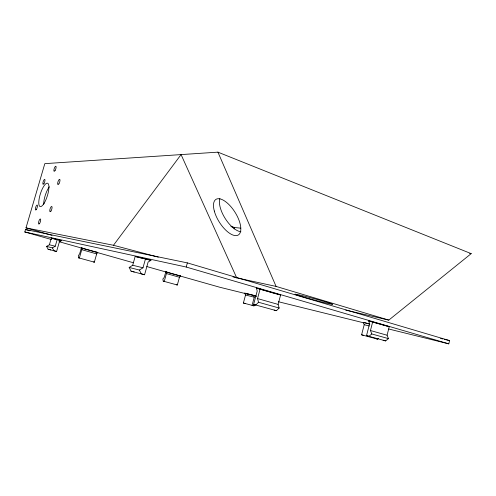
<?xml version="1.0" encoding="UTF-8"?>
<svg xmlns="http://www.w3.org/2000/svg" width="496" height="496" viewBox="0 0 496 496"><rect width="100%" height="100%" fill="white"/><g stroke="black" fill="none" stroke-linecap="round" stroke-linejoin="round"><path stroke-width="0.74" d="M388.703 329.003L448.781 343.852L449.593 340.603L187.358 262.886L25.519 229.518L24.8 231.973L51.584 239.562M387.078 335.228L389.248 326.703L368.571 320.869L369.619 323.566L366.519 335.643L385.634 340.913L388.449 338.619L387.078 335.228L370.462 330.522L372.682 321.861M363.729 335.401L361.603 334.812L364.2 324.706L363.283 322.375L369.867 324M278.107 304.395L280.618 294.953L256.426 288.114L257.213 291.003L253.611 304.408L276.427 310.694L279.167 308.035L278.107 304.395L257.542 298.573L260.121 288.963M245.272 303.527L243.381 303.006L245.539 295.015L244.689 293.136L253.413 295.281L254.268 297.197L252.073 305.35L253.983 305.871L255.564 304.749M234.137 229.003L234.546 227.509L240.709 228.16M24.8 231.973L186.211 267.034L187.358 262.886M165.794 271.845L164.244 277.413L162.874 279.043L163.215 281.127L177.314 285.002L179.453 277.264L180.575 275.968L165.794 271.845L167.524 272.267L166.42 273.587L164.244 281.399L163.215 281.127M131.037 271.138L144.572 274.753L148.118 262.068L150.964 260.288L135.172 256.451L132.692 265.255L129.177 267.449L131.037 271.138L134.255 272.025M129.177 267.449L139.395 270.047L142.984 267.79L145.533 258.714M94.333 262.161L96.689 253.902L97.737 252.47L81.35 247.901L79.645 253.847L78.362 255.645L78.504 257.808L94.333 262.161L93.44 261.919M81.35 247.901L82.789 248.236L81.753 249.686L79.36 258.038L78.504 257.808M49.389 244.776L51.317 238.111L61.616 240.653L59.34 241.967L56.587 251.497L48.093 249.228L46.568 246.4L49.389 244.776L55.254 246.221L57.232 239.407M52.006 235.34L25.997 227.881L44.82 163.643L217.93 152.148L471.2 253.636L388.796 320.106L345.724 310.099M25.997 227.881L113.466 245.272L181.071 154.597L236.728 277.878L276.086 286.415L388.796 320.106M257.542 298.573L258.534 302.262L255.818 304.99L253.611 304.408M388.449 338.619L371.789 333.957L368.974 336.307L366.519 335.643M361.603 334.812L377.617 339.134L378.584 338.353M46.568 246.4L52.384 247.882L55.254 246.221M469.675 253.468L471.2 253.636M138.372 257.374L148.794 259.656M57.127 239.667L61.616 240.653M147.225 259.464L150.964 260.288M96.236 252.123L97.737 252.47M276.836 294.078L280.618 294.953M440.572 338.421L442.823 338.966M444.329 339.326L449.593 340.603M178.796 275.534L180.575 275.968M389.248 326.703L368.571 320.869M132.692 265.255L142.984 267.79M255.855 296.007L244.689 293.136M369.749 324.124L363.283 322.375M250.53 294.847L219.74 287.234L146.822 266.563M252.03 295.219L256.537 296.329M278.312 301.711L363.921 322.877M245.539 295.015L254.268 297.197M364.2 324.706L369.328 325.99M113.466 245.272L158.292 257.133M232.99 276.886L236.728 277.878M274.17 310.093L276.427 310.694M176.26 284.716L177.314 285.002M383.141 340.244L385.634 340.913M243.381 303.006L253.983 305.871M48.093 249.228L50.697 249.941M56.587 251.497L53.94 250.765L52.384 247.882M144.572 274.753L141.286 273.848L139.395 270.047M375.472 338.545L377.617 339.134M258.534 302.262L279.167 308.035M81.753 249.686L96.689 253.902M166.42 273.587L179.453 277.264M51.317 238.111L55.633 239.339M59.024 241.676L133.43 262.768M25.519 229.518L29.983 230.789M253.413 295.281L255.948 296.007M135.172 256.451L137.733 257.188M186.211 267.034L448.781 343.852M256.426 288.114L276.111 293.861M230.876 226.263L234.546 227.509M232.085 227.218L234.279 227.962M217.93 152.148L276.086 286.415M370.462 330.522L371.789 333.957M43.685 204.482A12.226 3.689 -72.4 0 1 49.352 186.806M240.913 231.775A20.931 9.412 57.8 0 1 225.227 218.55A20.931 9.412 57.8 0 1 219.877 198.586M55.062 170.537A2.66 0.794 -71.8 0 0 55.918 166.309A2.66 0.794 -71.8 0 0 53.977 169.477A2.66 0.794 -71.8 0 0 55.062 170.537M43.952 183.625A2.592 0.756 -72.2 0 0 44.807 179.484A2.592 0.756 -72.2 0 0 42.96 182.522A2.592 0.756 -72.2 0 0 43.952 183.625M36.437 209.337A2.598 0.756 -72.7 0 0 37.305 205.139A2.598 0.756 -72.7 0 0 35.476 208.091A2.598 0.756 -72.7 0 0 36.437 209.337M39.63 223.423A2.672 0.8 -73 0 0 40.517 219.077A2.672 0.8 -73 0 0 38.626 222.072A2.672 0.8 -73 0 0 39.63 223.423M50.983 211.017A2.747 0.849 -72.7 0 0 51.875 206.572A2.747 0.849 -72.7 0 0 49.885 209.696A2.747 0.849 -72.7 0 0 50.983 211.017M58.906 183.799A2.74 0.843 -72 0 0 59.78 179.416A2.74 0.843 -72 0 0 57.765 182.627A2.74 0.843 -72 0 0 58.906 183.799M44.125 203.236A12.276 3.627 -72.4 0 0 48.087 183.557A12.276 3.627 -72.4 0 0 39.32 197.904A12.276 3.627 -72.4 0 0 44.125 203.236M301.357 296.422A19.487 0.639 15 0 0 332.239 304.333A19.487 0.639 15 0 0 307.774 297.017A19.487 0.639 15 0 0 301.357 296.422M214.315 211.048A21.024 9.269 57.8 0 0 237.652 235.315A21.024 9.269 57.8 0 0 229.499 205.139A21.024 9.269 57.8 0 0 214.315 211.048"/></g></svg>
